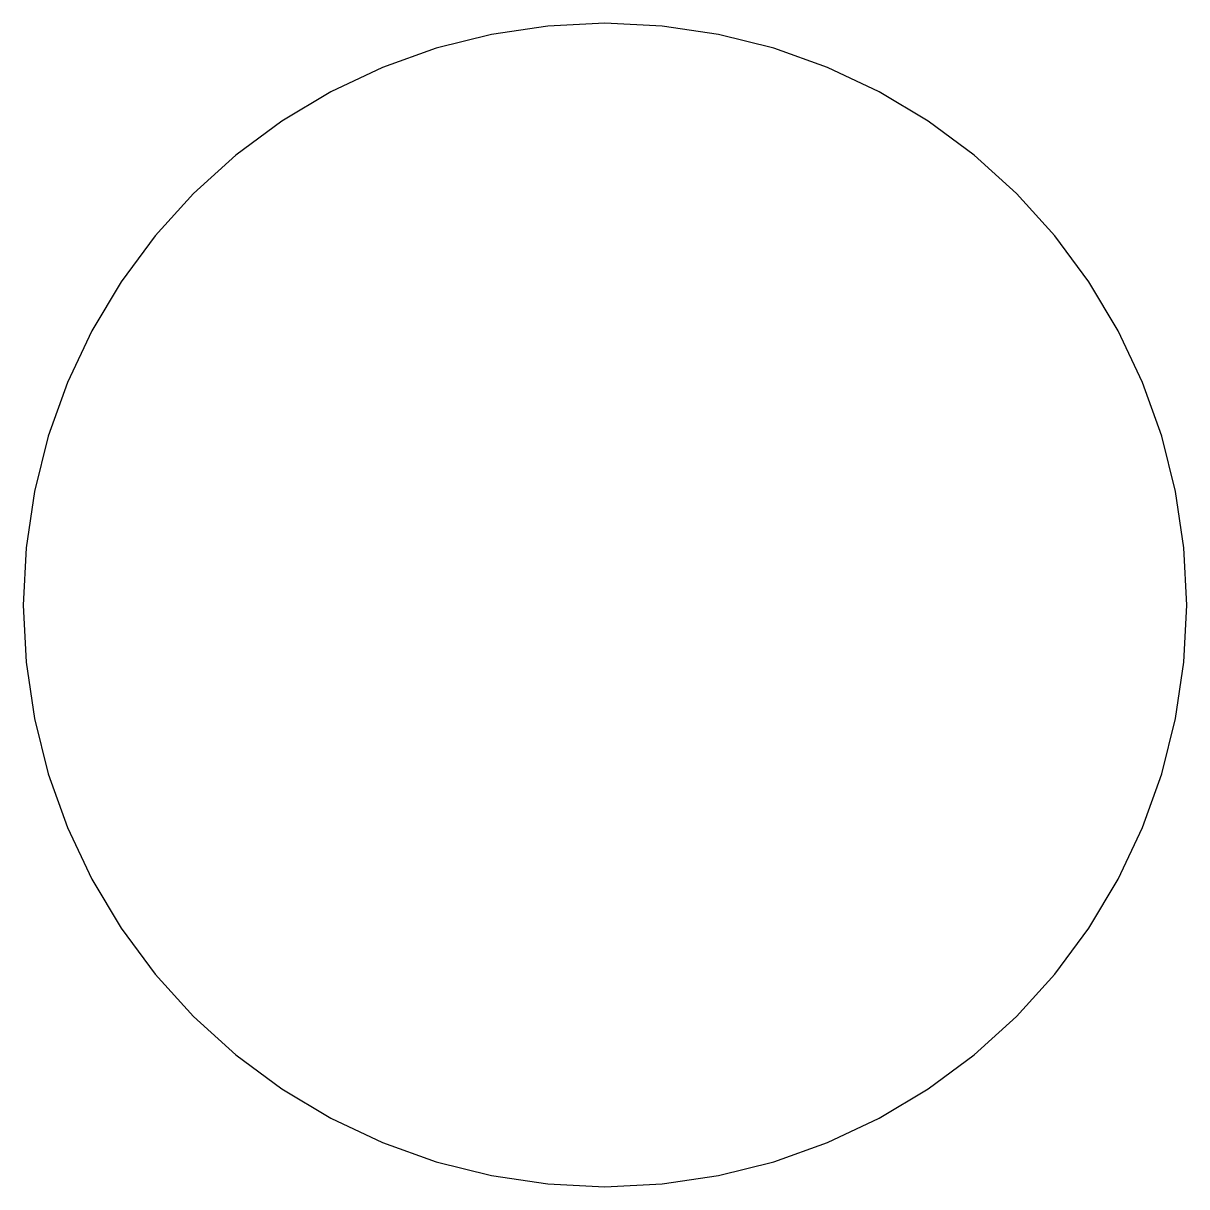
# Model space of a CAD drawing. Header units: millimetres. Extents: x 0 to 30, y 0 to 30.
import ezdxf

# ---------------------------------------------------------------- set-up
doc = ezdxf.new("R2010")
doc.units = ezdxf.units.MM
doc.layers.add('CUT', color=1, linetype='Continuous')

msp = doc.modelspace()

# ---------------------------------------------------------------- linework, layer by layer
at = {"layer": 'CUT'}
msp.add_lwpolyline([(30, 15), (29.928, 16.47), (29.712, 17.926), (29.354, 19.354), (28.858, 20.74), (28.229, 22.071), (27.472, 23.334), (26.595, 24.516), (25.607, 25.607), (24.516, 26.595), (23.334, 27.472), (22.071, 28.229), (20.74, 28.858), (19.354, 29.354), (17.926, 29.712), (16.47, 29.928), (15, 30), (13.53, 29.928), (12.074, 29.712), (10.646, 29.354), (9.26, 28.858), (7.929, 28.229), (6.666, 27.472), (5.484, 26.595), (4.393, 25.607), (3.405, 24.516), (2.528, 23.334), (1.771, 22.071), (1.142, 20.74), (0.646, 19.354), (0.288, 17.926), (0.072, 16.47), (0, 15), (0.072, 13.53), (0.288, 12.074), (0.646, 10.646), (1.142, 9.26), (1.771, 7.929), (2.528, 6.666), (3.405, 5.484), (4.393, 4.393), (5.484, 3.405), (6.666, 2.528), (7.929, 1.771), (9.26, 1.142), (10.646, 0.646), (12.074, 0.288), (13.53, 0.072), (15, 0), (16.47, 0.072), (17.926, 0.288), (19.354, 0.646), (20.74, 1.142), (22.071, 1.771), (23.334, 2.528), (24.516, 3.405), (25.607, 4.393), (26.595, 5.484), (27.472, 6.666), (28.229, 7.929), (28.858, 9.26), (29.354, 10.646), (29.712, 12.074), (29.928, 13.53)], close=True, dxfattribs=at)

doc.saveas('drawing.dxf')
